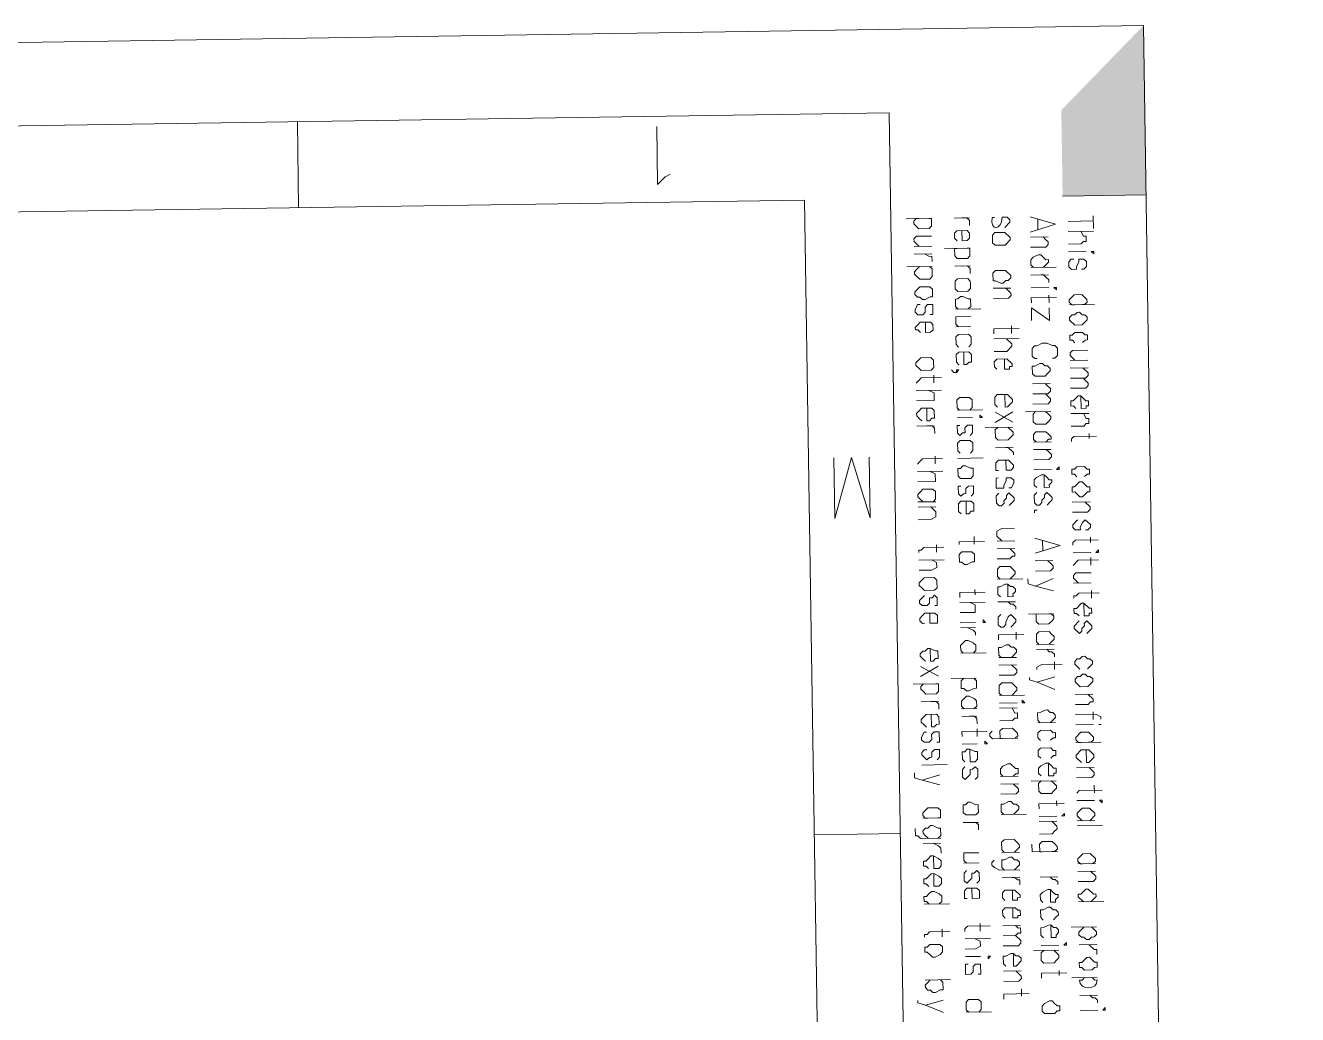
# Model space of a CAD drawing. Header units: millimetres. Extents: x -48 to 5523, y -114 to 5147.
# Drawn here: x -36.5754 to -36.1564, y -111.2351 to -110.9093 of the extents above; entities that cross this region are included whole.
import ezdxf

# ---------------------------------------------------------------- set-up
doc = ezdxf.new("R2010")
doc.units = ezdxf.units.MM
doc.layers.add('PDF_Geometry', color=7, linetype='Continuous')
doc.layers.add('PDF_Solid Fills', color=7, linetype='Continuous')

msp = doc.modelspace()

# ---------------------------------------------------------------- linework, layer by layer
at = {"layer": 'PDF_Geometry', "lineweight": 13}
for points in [[(-47.59841, -114.43133), (-47.64913, -111.08255), (-36.20711, -110.90925), (-36.15639, -114.25803)], [(-47.57134, -114.40342), (-47.62123, -111.10963), (-36.29086, -110.93802), (-36.24097, -114.23181)], [(-47.54344, -114.37466), (-47.59247, -111.13753), (-36.31876, -110.96678), (-36.26973, -114.20391)], [(-36.25106, -110.97909), (-36.25276, -110.97745), (-36.25609, -110.9775), (-36.25691, -110.97835), (-36.25687, -110.98085), (-36.25603, -110.98167), (-36.25269, -110.98162), (-36.25105, -110.97992)], [(-36.22349, -110.98367), (-36.22433, -110.98369), (-36.22348, -110.98451)], [(-36.25088, -110.99159), (-36.25257, -110.98995), (-36.2559, -110.99), (-36.25672, -110.99084), (-36.25668, -110.99334), (-36.25585, -110.99333), (-36.25417, -110.99414), (-36.25334, -110.99413), (-36.25252, -110.99328), (-36.25168, -110.99327), (-36.25086, -110.99242)], [(-36.27663, -110.99698), (-36.27664, -110.99615), (-36.27749, -110.99533), (-36.28082, -110.99538), (-36.28164, -110.99622), (-36.28246, -110.99707), (-36.28245, -110.9979), (-36.2816, -110.99872), (-36.28077, -110.99871), (-36.27993, -110.99953), (-36.27909, -110.99952), (-36.27744, -110.99866), (-36.27661, -110.99865)], [(-36.26417, -110.99429), (-36.26418, -110.99346), (-36.26503, -110.99264), (-36.26836, -110.99269), (-36.26918, -110.99353), (-36.26914, -110.99603), (-36.2683, -110.99685), (-36.26496, -110.9968), (-36.26414, -110.99596)], [(-36.23581, -110.99553), (-36.23665, -110.99554), (-36.2358, -110.99636)], [(-36.22566, -111.00538), (-36.22651, -111.00456), (-36.22734, -111.00457), (-36.22819, -111.00375), (-36.22902, -111.00376), (-36.22984, -111.00461), (-36.23068, -111.00462), (-36.2315, -111.00546), (-36.23148, -111.0063), (-36.22979, -111.00794), (-36.22729, -111.0079), (-36.22565, -111.00621)], [(-36.27628, -111.02031), (-36.27629, -111.01948), (-36.27714, -111.01866), (-36.28047, -111.01871), (-36.28129, -111.01955), (-36.28211, -111.0204), (-36.2821, -111.02123), (-36.28125, -111.02205), (-36.28041, -111.02287), (-36.27707, -111.02282), (-36.27625, -111.02198)], [(-36.23791, -111.02223), (-36.23876, -111.02141), (-36.23959, -111.02142), (-36.24044, -111.0206), (-36.24127, -111.02061), (-36.24292, -111.02147), (-36.24376, -111.02148), (-36.24372, -111.02398), (-36.24287, -111.02481), (-36.23954, -111.02475), (-36.23872, -111.02391), (-36.2379, -111.02306)], [(-36.26101, -111.03758), (-36.261, -111.03841), (-36.26017, -111.0384)], [(-36.26324, -111.05595), (-36.26325, -111.05512), (-36.26408, -111.05513), (-36.26576, -111.05432), (-36.26659, -111.05433), (-36.26741, -111.05518), (-36.26825, -111.05519), (-36.26821, -111.05769), (-36.26736, -111.05851), (-36.26403, -111.05846), (-36.26321, -111.05762)], [(-36.23492, -111.05469), (-36.23574, -111.05553), (-36.23491, -111.05552)], [(-36.22482, -111.0612), (-36.22565, -111.06122), (-36.22734, -111.05957), (-36.22818, -111.05959), (-36.22982, -111.06128), (-36.23065, -111.06129), (-36.23063, -111.06296), (-36.22979, -111.06294), (-36.2281, -111.06459), (-36.22727, -111.06457), (-36.22563, -111.06288), (-36.22479, -111.06287)], [(-36.26281, -111.08428), (-36.26282, -111.08345), (-36.26367, -111.08263), (-36.267, -111.08268), (-36.26782, -111.08352), (-36.26778, -111.08602), (-36.26695, -111.08601), (-36.2661, -111.08683), (-36.26527, -111.08682), (-36.26361, -111.08596), (-36.26278, -111.08595)], [(-36.222, -111.082), (-36.22282, -111.08284), (-36.22199, -111.08283)], [(-36.27518, -111.0928), (-36.27519, -111.09197), (-36.27604, -111.09115), (-36.27937, -111.0912), (-36.28019, -111.09204), (-36.28101, -111.09289), (-36.281, -111.09372), (-36.28015, -111.09454), (-36.27931, -111.09537), (-36.27597, -111.09531), (-36.27515, -111.09447)], [(-36.25999, -111.10507), (-36.25998, -111.10591), (-36.25915, -111.10589)], [(-36.22386, -111.12453), (-36.22471, -111.12371), (-36.22554, -111.12372), (-36.22638, -111.1229), (-36.22722, -111.12291), (-36.22804, -111.12376), (-36.22887, -111.12377), (-36.22969, -111.12462), (-36.22968, -111.12545), (-36.22799, -111.12709), (-36.22549, -111.12705), (-36.22385, -111.12536)], [(-36.24709, -111.13155), (-36.24708, -111.13238), (-36.24624, -111.13237)], [(-36.25939, -111.14507), (-36.25937, -111.1459), (-36.25854, -111.14589)], [(-36.26156, -111.16677), (-36.26157, -111.16594), (-36.2624, -111.16595), (-36.26408, -111.16514), (-36.26492, -111.16516), (-36.26574, -111.166), (-36.26657, -111.16601), (-36.26653, -111.16851), (-36.26569, -111.16933), (-36.26235, -111.16928), (-36.26153, -111.16844)], [(-36.22075, -111.16449), (-36.22159, -111.1645), (-36.22074, -111.16532)], [(-36.23319, -111.16884), (-36.23401, -111.16969), (-36.23318, -111.16967)], [(-36.27336, -111.21279), (-36.27421, -111.21197), (-36.27754, -111.21202), (-36.27836, -111.21286), (-36.27919, -111.21288), (-36.27917, -111.21454), (-36.27834, -111.21453), (-36.27749, -111.21535), (-36.27664, -111.21617), (-36.27581, -111.21616), (-36.27416, -111.2153), (-36.27334, -111.21445)], [(-36.23255, -111.21134), (-36.23337, -111.21218), (-36.23253, -111.21217)], [(-36.25831, -111.21589), (-36.2583, -111.21673), (-36.25748, -111.21588)], [(-36.22245, -111.21785), (-36.22328, -111.21786), (-36.22497, -111.21622), (-36.2258, -111.21624), (-36.22745, -111.21793), (-36.22828, -111.21794), (-36.22825, -111.21961), (-36.22742, -111.21959), (-36.22657, -111.22041), (-36.22407, -111.22038), (-36.22325, -111.21953), (-36.22242, -111.21952)], [(-36.23473, -111.23221), (-36.23556, -111.23222), (-36.23641, -111.2314), (-36.23725, -111.23058), (-36.23809, -111.23059), (-36.23974, -111.23145), (-36.24056, -111.23229), (-36.24054, -111.23396), (-36.23969, -111.23478), (-36.23636, -111.23473), (-36.23554, -111.23388), (-36.2347, -111.23387)], [(-36.21972, -111.23281), (-36.22054, -111.23366), (-36.21971, -111.23364)]]:
    msp.add_lwpolyline(points, close=True, dxfattribs=at)
for points in [[(-36.48541, -110.96931), (-36.48584, -110.94098)], [(-36.36306, -110.95828), (-36.36471, -110.95914), (-36.36718, -110.96168), (-36.36747, -110.94252)], [(-36.20627, -110.96508), (-36.23377, -110.96549)], [(-36.28533, -110.97294), (-36.277, -110.97282), (-36.27783, -110.97283)], [(-36.277, -110.97282), (-36.27696, -110.97532), (-36.27778, -110.97616), (-36.28111, -110.97621), (-36.28196, -110.97539), (-36.2828, -110.97457), (-36.28282, -110.97374), (-36.282, -110.97289), (-36.28116, -110.97288)], [(-36.2695, -110.9727), (-36.2645, -110.97263)], [(-36.267, -110.97266), (-36.26533, -110.97264), (-36.26449, -110.97346), (-36.26446, -110.97513)], [(-36.257, -110.97251), (-36.25617, -110.9725)], [(-36.25278, -110.97578), (-36.25114, -110.97409), (-36.25115, -110.97326), (-36.252, -110.97244), (-36.25367, -110.97246)], [(-36.2445, -110.97232), (-36.23613, -110.9747), (-36.24442, -110.97732)], [(-36.24199, -110.97312), (-36.24194, -110.97645)], [(-36.22364, -110.97367), (-36.23198, -110.9738)], [(-36.22367, -110.97201), (-36.22361, -110.97617)], [(-36.27691, -110.97865), (-36.28191, -110.97872), (-36.28273, -110.97957), (-36.28272, -110.9804), (-36.28187, -110.98122), (-36.28102, -110.98204)], [(-36.26693, -110.97683), (-36.26688, -110.98016), (-36.26522, -110.98014), (-36.2644, -110.97929), (-36.26442, -110.97763), (-36.26527, -110.97681), (-36.2686, -110.97686), (-36.26942, -110.9777), (-36.2694, -110.97937), (-36.26855, -110.98019)], [(-36.23193, -110.97713), (-36.22359, -110.97701)], [(-36.22776, -110.97707), (-36.2269, -110.97872), (-36.22607, -110.97871), (-36.22604, -110.98038), (-36.22688, -110.98039), (-36.2277, -110.98124), (-36.23186, -110.9813)], [(-36.27686, -110.98198), (-36.28269, -110.98207)], [(-36.27268, -110.98275), (-36.26435, -110.98263), (-36.26518, -110.98264)], [(-36.26435, -110.98263), (-36.26431, -110.98513), (-36.26513, -110.98597), (-36.26846, -110.98602), (-36.26931, -110.9852), (-36.26935, -110.9827), (-36.26851, -110.98269)], [(-36.2444, -110.97899), (-36.23857, -110.9789)], [(-36.24023, -110.97893), (-36.23939, -110.97975), (-36.23854, -110.98057), (-36.23853, -110.9814), (-36.23935, -110.98225), (-36.24435, -110.98232)], [(-36.28265, -110.98457), (-36.27682, -110.98448)], [(-36.27932, -110.98452), (-36.27764, -110.98533), (-36.27681, -110.98531), (-36.27678, -110.98698)], [(-36.24008, -110.98893), (-36.23926, -110.98808), (-36.23844, -110.98723), (-36.23845, -110.9864), (-36.23929, -110.98641), (-36.24013, -110.98559), (-36.24098, -110.98477), (-36.24181, -110.98478), (-36.24346, -110.98564), (-36.24429, -110.98649), (-36.24426, -110.98816), (-36.24341, -110.98898)], [(-36.22599, -110.98371), (-36.23182, -110.9838)], [(-36.22757, -110.98957), (-36.22674, -110.98956), (-36.22592, -110.98871), (-36.22594, -110.98704), (-36.22679, -110.98622), (-36.22845, -110.98625), (-36.22844, -110.98708), (-36.22925, -110.98876), (-36.22924, -110.98959), (-36.2309, -110.98962), (-36.23175, -110.9888), (-36.23177, -110.98713), (-36.23095, -110.98629), (-36.23012, -110.98627)], [(-36.27676, -110.98865), (-36.28509, -110.98877)], [(-36.27759, -110.98866), (-36.27674, -110.98948), (-36.27671, -110.99198), (-36.27753, -110.99283), (-36.28086, -110.99288), (-36.28171, -110.99206), (-36.28255, -110.99124), (-36.28256, -110.9904), (-36.28174, -110.98956), (-36.28092, -110.98871)], [(-36.26926, -110.98853), (-36.26426, -110.98846)], [(-36.26676, -110.9885), (-36.26509, -110.98847), (-36.26425, -110.98929), (-36.26422, -110.99096)], [(-36.23592, -110.98886), (-36.24425, -110.98899)], [(-36.24421, -110.99149), (-36.23838, -110.9914)], [(-36.24088, -110.99144), (-36.24004, -110.99143), (-36.2392, -110.99225), (-36.23835, -110.99307), (-36.23834, -110.9939)], [(-36.26488, -111.00264), (-36.26406, -111.00179), (-36.26409, -110.99929), (-36.26493, -110.9993), (-36.26661, -110.99849), (-36.26744, -110.99851), (-36.26826, -110.99935), (-36.26909, -110.99937), (-36.26906, -111.00187), (-36.26821, -111.00269)], [(-36.25665, -110.99584), (-36.25081, -110.99576)], [(-36.25248, -110.99578), (-36.25079, -110.99742), (-36.25077, -110.99826), (-36.2516, -110.9991), (-36.25659, -110.99918)], [(-36.23831, -110.99557), (-36.24415, -110.99565)], [(-36.23576, -110.99886), (-36.2441, -110.99899), (-36.24407, -111.00065)], [(-36.23828, -110.99807), (-36.23824, -111.00057)], [(-36.22739, -111.00123), (-36.22656, -111.00122), (-36.22574, -111.00038), (-36.22575, -110.99954), (-36.22744, -110.9979), (-36.22994, -110.99794), (-36.23158, -110.99963), (-36.23157, -111.00046), (-36.23073, -111.00129), (-36.22989, -111.00127)], [(-36.27735, -111.00449), (-36.27652, -111.00448), (-36.27657, -111.00115), (-36.27823, -111.00117), (-36.27905, -111.00202), (-36.27903, -111.00368), (-36.27985, -111.00453), (-36.28152, -111.00455), (-36.28236, -111.00373), (-36.28237, -111.0029), (-36.28157, -111.00122), (-36.28073, -111.00121)], [(-36.26071, -111.00257), (-36.26904, -111.0027)], [(-36.23821, -111.00223), (-36.23815, -111.0064), (-36.24405, -111.00232), (-36.24398, -111.00649)], [(-36.22323, -111.00117), (-36.23156, -111.0013)], [(-36.27898, -111.00702), (-36.27893, -111.01035), (-36.27726, -111.01032), (-36.27644, -111.00948), (-36.27647, -111.00781), (-36.27731, -111.00699), (-36.28065, -111.00704), (-36.28147, -111.00789), (-36.28229, -111.00873), (-36.28227, -111.00957), (-36.28144, -111.00955), (-36.28059, -111.01037)], [(-36.26401, -111.00512), (-36.269, -111.0052), (-36.26897, -111.0077), (-36.26812, -111.00852)], [(-36.26396, -111.00846), (-36.26895, -111.00853)], [(-36.26469, -111.01513), (-36.26387, -111.01429), (-36.2639, -111.01179), (-36.26475, -111.01097), (-36.26808, -111.01102), (-36.2689, -111.01186), (-36.26887, -111.01436), (-36.26802, -111.01518)], [(-36.24811, -111.00905), (-36.25644, -111.00918), (-36.25642, -111.01084)], [(-36.25062, -111.00825), (-36.25059, -111.01075)], [(-36.2272, -111.01373), (-36.22638, -111.01289), (-36.22555, -111.01287), (-36.22558, -111.01121), (-36.22641, -111.01122), (-36.22725, -111.0104), (-36.22975, -111.01044), (-36.23058, -111.01128), (-36.23141, -111.0113), (-36.23138, -111.01296), (-36.23055, -111.01295), (-36.2297, -111.01377)], [(-36.25639, -111.01251), (-36.24806, -111.01238)], [(-36.25223, -111.01245), (-36.25053, -111.01409), (-36.25052, -111.01492), (-36.25216, -111.01661), (-36.25633, -111.01667)], [(-36.23713, -111.01888), (-36.23629, -111.01887), (-36.23547, -111.01803), (-36.23551, -111.01553), (-36.23636, -111.01471), (-36.23719, -111.01472), (-36.23887, -111.01391), (-36.24054, -111.01394), (-36.24219, -111.01479), (-36.24302, -111.01481), (-36.24384, -111.01565), (-36.24381, -111.01815), (-36.24296, -111.01897), (-36.24213, -111.01896)], [(-36.2255, -111.01621), (-36.2305, -111.01628), (-36.23132, -111.01713), (-36.23131, -111.01796), (-36.22962, -111.0196)], [(-36.26633, -111.01683), (-36.26627, -111.02099), (-36.26543, -111.02098), (-36.26461, -111.02013), (-36.26378, -111.02012), (-36.26382, -111.01762), (-36.26466, -111.0168), (-36.268, -111.01685), (-36.26882, -111.0177), (-36.26878, -111.0202), (-36.26793, -111.02102)], [(-36.25296, -111.01912), (-36.25291, -111.02246), (-36.25124, -111.02243), (-36.25125, -111.0216), (-36.25042, -111.02159), (-36.25043, -111.02075), (-36.25213, -111.01911), (-36.25546, -111.01916), (-36.25628, -111.02001), (-36.25625, -111.02167), (-36.25541, -111.02249)], [(-36.22545, -111.01954), (-36.23128, -111.01963)], [(-36.27621, -111.02448), (-36.27618, -111.02698)], [(-36.26873, -111.02353), (-36.26874, -111.0227), (-36.26791, -111.02268), (-36.26873, -111.02353), (-36.26956, -111.02354), (-36.27041, -111.02272)], [(-36.23124, -111.02213), (-36.22541, -111.02204)], [(-36.22708, -111.02207), (-36.22539, -111.02371), (-36.22537, -111.02454), (-36.22619, -111.02539), (-36.23119, -111.02546)], [(-36.2737, -111.02527), (-36.28037, -111.02537), (-36.28119, -111.02622), (-36.28201, -111.02706)], [(-36.24367, -111.02732), (-36.23783, -111.02723)], [(-36.2395, -111.02725), (-36.23865, -111.02807), (-36.23781, -111.0289), (-36.2378, -111.02973), (-36.23862, -111.03057), (-36.24362, -111.03065)], [(-36.22703, -111.0254), (-36.22534, -111.02704), (-36.22532, -111.02787), (-36.22614, -111.02872), (-36.23114, -111.02879)], [(-36.28197, -111.02956), (-36.27364, -111.02944)], [(-36.2778, -111.0295), (-36.27613, -111.03031), (-36.27609, -111.03281), (-36.28192, -111.0329)], [(-36.26437, -111.03597), (-36.26355, -111.03512), (-36.26359, -111.03262), (-36.26443, -111.0318), (-36.26777, -111.03185), (-36.26859, -111.0327), (-36.26855, -111.0352), (-36.2677, -111.03602)], [(-36.25278, -111.03079), (-36.25272, -111.03496), (-36.25189, -111.03494), (-36.25024, -111.03325), (-36.25026, -111.03242), (-36.25195, -111.03078), (-36.25528, -111.03083), (-36.2561, -111.03167), (-36.25606, -111.03417), (-36.25522, -111.03499)], [(-36.23945, -111.03059), (-36.2386, -111.03141), (-36.23776, -111.03223), (-36.23775, -111.03306), (-36.23857, -111.03391), (-36.24357, -111.03398)], [(-36.22777, -111.03124), (-36.22771, -111.03541), (-36.22604, -111.03538), (-36.22606, -111.03455), (-36.22522, -111.03454), (-36.22525, -111.03287), (-36.22608, -111.03289), (-36.22777, -111.03124), (-36.22861, -111.03126), (-36.23025, -111.03295), (-36.23108, -111.03296), (-36.23105, -111.03463), (-36.23022, -111.03461), (-36.22938, -111.03544)], [(-36.27855, -111.03535), (-36.27849, -111.03951), (-36.27765, -111.0395), (-36.27683, -111.03865), (-36.276, -111.03864), (-36.27604, -111.03614), (-36.27688, -111.03532), (-36.28022, -111.03537), (-36.28104, -111.03622), (-36.28186, -111.03706), (-36.28184, -111.0379), (-36.281, -111.03872), (-36.28015, -111.03954)], [(-36.26021, -111.0359), (-36.26854, -111.03603)], [(-36.25603, -111.03667), (-36.25014, -111.03992)], [(-36.25598, -111.04001), (-36.25019, -111.03658)], [(-36.2377, -111.03639), (-36.24603, -111.03652)], [(-36.23936, -111.03642), (-36.23852, -111.03724), (-36.23767, -111.03806), (-36.23766, -111.03889), (-36.23848, -111.03974), (-36.2393, -111.04059), (-36.24263, -111.04064), (-36.24348, -111.03982), (-36.24352, -111.03732), (-36.24269, -111.03647)], [(-36.23102, -111.03713), (-36.22518, -111.03704)], [(-36.22685, -111.03706), (-36.22599, -111.03872), (-36.22516, -111.03871), (-36.22513, -111.04037), (-36.22597, -111.04038), (-36.22679, -111.04123), (-36.23095, -111.04129)], [(-36.28179, -111.04123), (-36.27596, -111.04114)], [(-36.27846, -111.04118), (-36.27679, -111.04115), (-36.27595, -111.04197), (-36.27592, -111.04364)], [(-36.2635, -111.03845), (-36.2685, -111.03853)], [(-36.26425, -111.0443), (-36.26342, -111.04345), (-36.26346, -111.04095), (-36.26513, -111.04098), (-36.26595, -111.04182), (-36.26592, -111.04349), (-36.26676, -111.0435), (-36.26758, -111.04435), (-36.26842, -111.04353), (-36.26846, -111.04103), (-36.26763, -111.04102)], [(-36.25012, -111.04158), (-36.25928, -111.04172)], [(-36.25178, -111.04161), (-36.25009, -111.04325), (-36.25008, -111.04408), (-36.25172, -111.04577), (-36.25505, -111.04583), (-36.2559, -111.045), (-36.25594, -111.04251), (-36.25512, -111.04166)], [(-36.23921, -111.04642), (-36.23839, -111.04557), (-36.23756, -111.04556), (-36.23757, -111.04473), (-36.23842, -111.04391), (-36.23926, -111.04309), (-36.24259, -111.04314), (-36.24341, -111.04398), (-36.24339, -111.04565), (-36.24254, -111.04647)], [(-36.22257, -111.0445), (-36.23007, -111.04461), (-36.23089, -111.04546), (-36.23088, -111.04629)], [(-36.22508, -111.0437), (-36.22506, -111.04537)], [(-36.26416, -111.05013), (-36.26334, -111.04928), (-36.26337, -111.04678), (-36.26422, -111.04596), (-36.26755, -111.04601), (-36.26837, -111.04686), (-36.26834, -111.04936), (-36.26749, -111.05018)], [(-36.25585, -111.04834), (-36.25002, -111.04825)], [(-36.25252, -111.04829), (-36.25168, -111.04827), (-36.24999, -111.04992), (-36.24998, -111.05075)], [(-36.23754, -111.04639), (-36.24338, -111.04648)], [(-36.24334, -111.04898), (-36.23751, -111.04889)], [(-36.23917, -111.04892), (-36.23833, -111.04974), (-36.23748, -111.05056), (-36.23747, -111.05139), (-36.23829, -111.05224), (-36.24329, -111.05231)], [(-36.29747, -111.05147), (-36.29717, -111.07147), (-36.30331, -111.05156), (-36.30884, -111.07164), (-36.30914, -111.05165)], [(-36.2733, -111.05194), (-36.27996, -111.05204), (-36.28078, -111.05288), (-36.2816, -111.05373)], [(-36.27581, -111.05114), (-36.27577, -111.05364)], [(-36.2683, -111.05186), (-36.25997, -111.05173)], [(-36.25245, -111.05245), (-36.2524, -111.05579), (-36.25074, -111.05576), (-36.24992, -111.05492), (-36.24993, -111.05408), (-36.25162, -111.05244), (-36.25495, -111.05249), (-36.25577, -111.05334), (-36.25574, -111.05584), (-36.2549, -111.05582)], [(-36.28157, -111.05623), (-36.27323, -111.0561)], [(-36.2774, -111.05616), (-36.27572, -111.05697), (-36.27568, -111.05947), (-36.28152, -111.05956)], [(-36.25148, -111.06161), (-36.25065, -111.06159), (-36.24984, -111.05991), (-36.24985, -111.05908), (-36.2507, -111.05826), (-36.25237, -111.05829), (-36.25235, -111.05912), (-36.25316, -111.0608), (-36.25315, -111.06163), (-36.25565, -111.06167), (-36.2557, -111.05834), (-36.25487, -111.05832)], [(-36.23741, -111.05556), (-36.24324, -111.05565)], [(-36.23988, -111.05726), (-36.23982, -111.06143), (-36.23815, -111.0614), (-36.23816, -111.06057), (-36.23734, -111.05973), (-36.23735, -111.05889), (-36.23819, -111.0589), (-36.23903, -111.05808), (-36.23988, -111.05726), (-36.24071, -111.05728), (-36.24237, -111.05813), (-36.24319, -111.05898), (-36.24316, -111.06065), (-36.24232, -111.06147)], [(-36.22654, -111.05789), (-36.22571, -111.05705), (-36.22488, -111.05704), (-36.22491, -111.05537), (-36.22574, -111.05538), (-36.22659, -111.05456), (-36.22909, -111.0546), (-36.22991, -111.05545), (-36.23074, -111.05546), (-36.23071, -111.05712), (-36.22988, -111.05711), (-36.22904, -111.05793)], [(-36.27642, -111.06615), (-36.2756, -111.06531), (-36.27563, -111.06281), (-36.27648, -111.06199), (-36.27981, -111.06204), (-36.28063, -111.06288), (-36.28145, -111.06373), (-36.28144, -111.06456), (-36.28059, -111.06538), (-36.27975, -111.0662)], [(-36.26394, -111.0643), (-36.26312, -111.06345), (-36.26316, -111.06095), (-36.26483, -111.06098), (-36.26565, -111.06182), (-36.26562, -111.06349), (-36.26646, -111.0635), (-36.26728, -111.06435), (-36.26812, -111.06353), (-36.26816, -111.06103), (-36.26733, -111.06101)], [(-36.27558, -111.06614), (-36.28142, -111.06623)], [(-36.26558, -111.06599), (-36.26552, -111.07015), (-36.26469, -111.07014), (-36.26387, -111.06929), (-36.26303, -111.06928), (-36.26307, -111.06678), (-36.26392, -111.06596), (-36.26725, -111.06601), (-36.26807, -111.06686), (-36.26803, -111.06936), (-36.26719, -111.07018)], [(-36.25139, -111.06744), (-36.24975, -111.06575), (-36.24977, -111.06491), (-36.25146, -111.06327), (-36.25228, -111.06412), (-36.25226, -111.06495), (-36.25309, -111.0658), (-36.25307, -111.06663), (-36.25389, -111.06748), (-36.25473, -111.06749), (-36.25557, -111.06667), (-36.25561, -111.06417), (-36.25479, -111.06332)], [(-36.2389, -111.06725), (-36.23807, -111.0664), (-36.23725, -111.06556), (-36.23727, -111.06472), (-36.23811, -111.0639), (-36.23896, -111.06308), (-36.23978, -111.06393), (-36.23977, -111.06476), (-36.24059, -111.06561), (-36.24057, -111.06644), (-36.24139, -111.06729), (-36.24223, -111.0673), (-36.24307, -111.06648), (-36.24311, -111.06398), (-36.24229, -111.06313)], [(-36.23058, -111.06629), (-36.22474, -111.0662)], [(-36.22641, -111.06623), (-36.22472, -111.06787), (-36.2247, -111.0687), (-36.22553, -111.06955), (-36.23052, -111.06962)], [(-36.28139, -111.06789), (-36.27556, -111.06781)], [(-36.27722, -111.06783), (-36.27553, -111.06947), (-36.27551, -111.07114), (-36.27716, -111.072), (-36.28133, -111.07206)], [(-36.2422, -111.06897), (-36.24304, -111.06898), (-36.24302, -111.06981)], [(-36.24961, -111.07491), (-36.25378, -111.07498), (-36.25543, -111.07583), (-36.25541, -111.0775), (-36.25372, -111.07914)], [(-36.22627, -111.07539), (-36.22544, -111.07538), (-36.22462, -111.07453), (-36.22463, -111.0737), (-36.22632, -111.07206), (-36.22714, -111.07291), (-36.22795, -111.07458), (-36.22794, -111.07542), (-36.2296, -111.07544), (-36.23045, -111.07462), (-36.23046, -111.07379), (-36.22882, -111.0721)], [(-36.25955, -111.07923), (-36.26788, -111.07936), (-36.26787, -111.08019)], [(-36.26291, -111.07761), (-36.26287, -111.08011)], [(-36.24955, -111.07908), (-36.25538, -111.07917)], [(-36.2429, -111.07814), (-36.23453, -111.08052), (-36.24282, -111.08314)], [(-36.24038, -111.07894), (-36.24033, -111.08227)], [(-36.22205, -111.07866), (-36.22955, -111.07878), (-36.23037, -111.07962), (-36.23036, -111.08046)], [(-36.22457, -111.07787), (-36.22454, -111.07953)], [(-36.27286, -111.0811), (-36.27952, -111.0812), (-36.28034, -111.08205), (-36.28118, -111.08206), (-36.28116, -111.08289)], [(-36.27537, -111.0803), (-36.27533, -111.0828)], [(-36.25535, -111.08167), (-36.24951, -111.08158)], [(-36.25118, -111.0816), (-36.24949, -111.08325), (-36.24947, -111.08408), (-36.25031, -111.08409), (-36.25113, -111.08494), (-36.25529, -111.085)], [(-36.22449, -111.08287), (-36.23032, -111.08296)], [(-36.28113, -111.08539), (-36.27279, -111.08527)], [(-36.27696, -111.08533), (-36.27528, -111.08614), (-36.27525, -111.0878), (-36.27691, -111.08866), (-36.28107, -111.08872)], [(-36.25103, -111.0916), (-36.24939, -111.08991), (-36.2494, -111.08908), (-36.25109, -111.08744), (-36.25442, -111.08749), (-36.25524, -111.08833), (-36.25521, -111.09083), (-36.25436, -111.09165)], [(-36.24278, -111.08564), (-36.23695, -111.08556)], [(-36.23862, -111.08558), (-36.23777, -111.0864), (-36.23693, -111.08722), (-36.23691, -111.08806), (-36.23773, -111.0889), (-36.24273, -111.08898)], [(-36.22195, -111.08533), (-36.22862, -111.08543), (-36.23026, -111.08712)], [(-36.22447, -111.08453), (-36.22443, -111.08703)], [(-36.24686, -111.09154), (-36.25519, -111.09167)], [(-36.24266, -111.09398), (-36.24517, -111.09318), (-36.2452, -111.09151)], [(-36.23686, -111.09139), (-36.24266, -111.09398), (-36.2368, -111.09555)], [(-36.22439, -111.08953), (-36.22939, -111.08961), (-36.23021, -111.09045), (-36.2302, -111.09129), (-36.22851, -111.09293)], [(-36.2593, -111.0959), (-36.26763, -111.09602), (-36.2676, -111.09769)], [(-36.26264, -111.09511), (-36.26262, -111.09678)], [(-36.25184, -111.09328), (-36.25177, -111.09745), (-36.25011, -111.09742), (-36.25012, -111.09659), (-36.2493, -111.09574), (-36.24931, -111.09491), (-36.25016, -111.09409), (-36.25099, -111.0941), (-36.25184, -111.09328), (-36.25267, -111.09329), (-36.25432, -111.09415), (-36.25516, -111.09417), (-36.25512, -111.09667), (-36.25427, -111.09749)], [(-36.22434, -111.09287), (-36.23017, -111.09295)], [(-36.2243, -111.09537), (-36.22426, -111.09787)], [(-36.2759, -111.10031), (-36.27507, -111.1003), (-36.2751, -111.0978), (-36.27595, -111.09698), (-36.27677, -111.09783), (-36.2776, -111.09784), (-36.27758, -111.09951), (-36.2784, -111.10035), (-36.28006, -111.10038), (-36.28091, -111.09956), (-36.28092, -111.09872), (-36.2801, -111.09788), (-36.27928, -111.09703)], [(-36.26758, -111.09935), (-36.25925, -111.09923)], [(-36.26425, -111.0993), (-36.26257, -111.10011), (-36.26253, -111.10261), (-36.26753, -111.10269)], [(-36.25508, -111.09917), (-36.24925, -111.09908)], [(-36.25175, -111.09911), (-36.2509, -111.09994), (-36.25007, -111.09992), (-36.24922, -111.10074), (-36.24921, -111.10158)], [(-36.22179, -111.09616), (-36.22845, -111.09626), (-36.22928, -111.09711), (-36.23011, -111.09712), (-36.2301, -111.09795)], [(-36.22674, -111.09957), (-36.22667, -111.10374), (-36.22501, -111.10371), (-36.22502, -111.10288), (-36.22419, -111.10286), (-36.22421, -111.1012), (-36.22505, -111.10121), (-36.22674, -111.09957), (-36.22757, -111.09958), (-36.22921, -111.10127), (-36.23005, -111.10129), (-36.23002, -111.10295), (-36.22919, -111.10294), (-36.22834, -111.10376)], [(-36.27753, -111.10284), (-36.27748, -111.10617), (-36.27498, -111.10613), (-36.27501, -111.10363), (-36.27586, -111.10281), (-36.27919, -111.10286), (-36.28001, -111.10371), (-36.28083, -111.10456), (-36.28082, -111.10539), (-36.27998, -111.10621), (-36.27914, -111.1062)], [(-36.25079, -111.10743), (-36.24915, -111.10574), (-36.24916, -111.10491), (-36.25085, -111.10327), (-36.25167, -111.10411), (-36.25248, -111.10579), (-36.25247, -111.10663), (-36.25329, -111.10747), (-36.25412, -111.10748), (-36.25497, -111.10666), (-36.255, -111.10416), (-36.25418, -111.10332)], [(-36.23669, -111.10305), (-36.24502, -111.10318)], [(-36.23835, -111.10308), (-36.23752, -111.10307), (-36.23667, -111.10389), (-36.23666, -111.10472), (-36.23748, -111.10557), (-36.2383, -111.10641), (-36.24163, -111.10646), (-36.24248, -111.10564), (-36.24252, -111.10314), (-36.24169, -111.10313)], [(-36.26248, -111.10594), (-36.26748, -111.10602)], [(-36.26745, -111.10769), (-36.26245, -111.10761)], [(-36.26495, -111.10765), (-36.26327, -111.10846), (-36.26243, -111.10928), (-36.26242, -111.11011)], [(-36.22575, -111.10956), (-36.22411, -111.10786), (-36.22412, -111.10703), (-36.22582, -111.10539), (-36.22664, -111.10624), (-36.22662, -111.10707), (-36.22744, -111.10791), (-36.22743, -111.10875), (-36.22825, -111.10959), (-36.22994, -111.10795), (-36.22996, -111.10712), (-36.22832, -111.10543)], [(-36.26316, -111.11596), (-36.26234, -111.11511), (-36.26236, -111.11344), (-36.26321, -111.11262), (-36.26489, -111.11182), (-36.26572, -111.11183), (-36.26736, -111.11352), (-36.26734, -111.11519), (-36.26649, -111.11601)], [(-36.24658, -111.10987), (-36.25492, -111.11), (-36.25489, -111.11166)], [(-36.2491, -111.10908), (-36.24906, -111.11158)], [(-36.2382, -111.11308), (-36.23738, -111.11223), (-36.23656, -111.11139), (-36.23657, -111.11055), (-36.23742, -111.10973), (-36.23826, -111.10891), (-36.2416, -111.10896), (-36.24242, -111.10981), (-36.24238, -111.11231), (-36.24153, -111.11313)], [(-36.27735, -111.1145), (-36.27729, -111.11867), (-36.27645, -111.11866), (-36.27563, -111.11781), (-36.2748, -111.1178), (-36.27484, -111.1153), (-36.27567, -111.11531), (-36.27735, -111.1145), (-36.27818, -111.11452), (-36.279, -111.11536), (-36.27984, -111.11538), (-36.28066, -111.11622), (-36.28065, -111.11705), (-36.2798, -111.11788), (-36.27895, -111.1187)], [(-36.25899, -111.11589), (-36.26733, -111.11602)], [(-36.25064, -111.11743), (-36.249, -111.11574), (-36.24901, -111.11491), (-36.24985, -111.11409), (-36.25069, -111.1141), (-36.25153, -111.11328), (-36.25237, -111.11329), (-36.25402, -111.11415), (-36.25485, -111.11416), (-36.25482, -111.11666), (-36.25397, -111.11748)], [(-36.23653, -111.11305), (-36.24237, -111.11314)], [(-36.24234, -111.11481), (-36.23651, -111.11472)], [(-36.23901, -111.11476), (-36.23816, -111.11558), (-36.23733, -111.11556), (-36.23648, -111.11639), (-36.23647, -111.11722)], [(-36.2806, -111.12039), (-36.27471, -111.12363)], [(-36.28054, -111.12372), (-36.27476, -111.1203)], [(-36.24897, -111.11741), (-36.2548, -111.1175)], [(-36.25476, -111.12), (-36.24893, -111.11991)], [(-36.2506, -111.11993), (-36.24891, -111.12157), (-36.24889, -111.12241), (-36.24971, -111.12325), (-36.25471, -111.12333)], [(-36.23393, -111.11968), (-36.2406, -111.11978), (-36.24225, -111.12064), (-36.24224, -111.12147)], [(-36.23645, -111.11889), (-36.23641, -111.12138)], [(-36.22558, -111.12122), (-36.22393, -111.11953), (-36.22395, -111.1187), (-36.22479, -111.11788), (-36.22563, -111.11789), (-36.22647, -111.11707), (-36.22731, -111.11708), (-36.22813, -111.11793), (-36.22896, -111.11794), (-36.22978, -111.11878), (-36.22977, -111.11962), (-36.22808, -111.12126)], [(-36.2622, -111.12428), (-36.27053, -111.1244)], [(-36.26303, -111.12429), (-36.26219, -111.12511), (-36.26215, -111.12761), (-36.26298, -111.12762), (-36.26464, -111.12848), (-36.26547, -111.12849), (-36.26632, -111.12767), (-36.26715, -111.12768), (-36.26719, -111.12518), (-36.26637, -111.12434)], [(-36.24218, -111.12564), (-36.24469, -111.12484), (-36.2447, -111.12401)], [(-36.23637, -111.12388), (-36.24218, -111.12564), (-36.23631, -111.12805)], [(-36.28301, -111.12626), (-36.27467, -111.12613), (-36.27551, -111.12614)], [(-36.27467, -111.12613), (-36.27464, -111.12863), (-36.27546, -111.12948), (-36.27879, -111.12953), (-36.27964, -111.12871), (-36.28048, -111.12789), (-36.28049, -111.12705), (-36.27967, -111.12621), (-36.27884, -111.12619)], [(-36.25045, -111.12993), (-36.24881, -111.12824), (-36.24882, -111.12741), (-36.25051, -111.12577), (-36.25384, -111.12582), (-36.25466, -111.12666), (-36.25463, -111.12916), (-36.25378, -111.12998)], [(-36.22962, -111.12962), (-36.22378, -111.12953)], [(-36.22545, -111.12955), (-36.22376, -111.13119), (-36.22375, -111.13203), (-36.22458, -111.13204), (-36.2254, -111.13289), (-36.22957, -111.13295)], [(-36.28042, -111.13205), (-36.27459, -111.13196)], [(-36.27709, -111.132), (-36.27542, -111.13198), (-36.27457, -111.1328), (-36.27455, -111.13446)], [(-36.26288, -111.13429), (-36.26206, -111.13344), (-36.26209, -111.13178), (-36.26293, -111.13095), (-36.26461, -111.13015), (-36.26545, -111.13016), (-36.26709, -111.13185), (-36.26706, -111.13352), (-36.26622, -111.13434)], [(-36.24628, -111.12987), (-36.25461, -111.13)], [(-36.24874, -111.13241), (-36.25458, -111.13249)], [(-36.27702, -111.13617), (-36.27696, -111.14033), (-36.27613, -111.14032), (-36.27531, -111.13948), (-36.27447, -111.13946), (-36.27451, -111.13696), (-36.27536, -111.13614), (-36.27869, -111.13619), (-36.27951, -111.13704), (-36.28033, -111.13789), (-36.28032, -111.13872), (-36.27947, -111.13954), (-36.27863, -111.14036)], [(-36.26205, -111.13427), (-36.26705, -111.13435)], [(-36.26701, -111.13685), (-36.26201, -111.13677)], [(-36.26451, -111.13681), (-36.26284, -111.13679), (-36.262, -111.13761), (-36.26197, -111.13927)], [(-36.25455, -111.13416), (-36.24872, -111.13407)], [(-36.25038, -111.1341), (-36.24953, -111.13575), (-36.24869, -111.13574), (-36.24867, -111.13741), (-36.2495, -111.13742), (-36.25032, -111.13826), (-36.25449, -111.13833)], [(-36.23781, -111.13891), (-36.23699, -111.13806), (-36.23617, -111.13722), (-36.23618, -111.13638), (-36.23703, -111.13556), (-36.23786, -111.13558), (-36.23871, -111.13475), (-36.23954, -111.13477), (-36.24119, -111.13563), (-36.24203, -111.13564), (-36.24199, -111.13814), (-36.24114, -111.13896)], [(-36.22116, -111.13782), (-36.22117, -111.13699), (-36.22285, -111.13618), (-36.22952, -111.13628)], [(-36.2237, -111.13536), (-36.22366, -111.13786)], [(-36.27522, -111.14531), (-36.27438, -111.1453), (-36.27443, -111.14196), (-36.2761, -111.14199), (-36.27692, -111.14283), (-36.2769, -111.1445), (-36.27772, -111.14535), (-36.27938, -111.14537), (-36.28023, -111.14455), (-36.28024, -111.14372), (-36.27943, -111.14204), (-36.2786, -111.14203)], [(-36.2586, -111.14172), (-36.26694, -111.14185), (-36.26691, -111.14352)], [(-36.26195, -111.14094), (-36.26191, -111.14344)], [(-36.24857, -111.14407), (-36.2569, -111.1442), (-36.25774, -111.14338), (-36.25776, -111.14254), (-36.25694, -111.1417)], [(-36.25023, -111.1441), (-36.2494, -111.14408), (-36.24858, -111.14324), (-36.24859, -111.14241), (-36.25028, -111.14076), (-36.25362, -111.14081), (-36.25444, -111.14166), (-36.2544, -111.14416), (-36.25357, -111.14415)], [(-36.23614, -111.13888), (-36.24198, -111.13897)], [(-36.23772, -111.14474), (-36.2369, -111.1439), (-36.23607, -111.14388), (-36.23609, -111.14222), (-36.23693, -111.14223), (-36.23777, -111.14141), (-36.2411, -111.14146), (-36.24193, -111.1423), (-36.2419, -111.14397), (-36.24105, -111.14479)], [(-36.22363, -111.13953), (-36.22946, -111.13962)], [(-36.22521, -111.14538), (-36.22438, -111.14537), (-36.22356, -111.14453), (-36.22357, -111.14369), (-36.22526, -111.14205), (-36.22776, -111.14209), (-36.2294, -111.14378), (-36.22939, -111.14461), (-36.22854, -111.14544), (-36.22771, -111.14542)], [(-36.22113, -111.13949), (-36.22197, -111.1395), (-36.22113, -111.13949)], [(-36.26187, -111.14594), (-36.26687, -111.14602)], [(-36.22104, -111.14532), (-36.22938, -111.14545)], [(-36.27513, -111.15114), (-36.27431, -111.1503), (-36.27435, -111.1478), (-36.27601, -111.14782), (-36.27683, -111.14867), (-36.27681, -111.15033), (-36.27764, -111.15035), (-36.27846, -111.15119), (-36.27931, -111.15037), (-36.28015, -111.14955), (-36.28017, -111.14872), (-36.27935, -111.14787), (-36.27851, -111.14786)], [(-36.26435, -111.14764), (-36.26428, -111.15181), (-36.26262, -111.15179), (-36.2618, -111.15094), (-36.26183, -111.14844), (-36.26267, -111.14845), (-36.26435, -111.14764), (-36.26518, -111.14766), (-36.266, -111.1485), (-36.26683, -111.14852), (-36.2668, -111.15102), (-36.26595, -111.15184)], [(-36.23763, -111.15057), (-36.23681, -111.14973), (-36.23598, -111.14972), (-36.236, -111.14805), (-36.23684, -111.14806), (-36.23768, -111.14724), (-36.24102, -111.14729), (-36.24184, -111.14814), (-36.24181, -111.1498), (-36.24097, -111.15062)], [(-36.22601, -111.1479), (-36.22594, -111.15206), (-36.22511, -111.15205), (-36.22347, -111.15036), (-36.22348, -111.14953), (-36.22517, -111.14788), (-36.22767, -111.14792), (-36.22931, -111.14961), (-36.2293, -111.15045), (-36.22761, -111.15209)], [(-36.2801, -111.15288), (-36.27177, -111.15276)], [(-36.26253, -111.15762), (-36.26171, -111.15677), (-36.26175, -111.15427), (-36.26259, -111.15345), (-36.26341, -111.1543), (-36.26425, -111.15431), (-36.26422, -111.15598), (-36.26586, -111.15767), (-36.26671, -111.15685), (-36.26675, -111.15435), (-36.26593, -111.1535)], [(-36.25004, -111.1566), (-36.24922, -111.15575), (-36.24839, -111.15574), (-36.24841, -111.15407), (-36.24925, -111.15408), (-36.25094, -111.15244), (-36.25177, -111.15245), (-36.25343, -111.15331), (-36.25425, -111.15416), (-36.25422, -111.15583), (-36.25338, -111.15665)], [(-36.23844, -111.15225), (-36.23838, -111.15642), (-36.23671, -111.15639), (-36.23672, -111.15556), (-36.23589, -111.15555), (-36.23592, -111.15388), (-36.23675, -111.15389), (-36.2376, -111.15307), (-36.23844, -111.15225), (-36.23927, -111.15227), (-36.24093, -111.15312), (-36.24175, -111.15397), (-36.24172, -111.15564), (-36.24088, -111.15646)], [(-36.22925, -111.15378), (-36.22342, -111.15369)], [(-36.22508, -111.15372), (-36.22339, -111.15536), (-36.22338, -111.15619), (-36.2242, -111.15704), (-36.2292, -111.15711)], [(-36.28003, -111.15788), (-36.28254, -111.15709), (-36.28256, -111.15542)], [(-36.27422, -111.15613), (-36.28003, -111.15788), (-36.27417, -111.15946)], [(-36.24838, -111.15657), (-36.25421, -111.15666)], [(-36.23585, -111.15805), (-36.24419, -111.15817)], [(-36.23752, -111.15807), (-36.23667, -111.15889), (-36.23583, -111.15971), (-36.23582, -111.16055), (-36.23664, -111.16139), (-36.23746, -111.16224), (-36.24079, -111.16229), (-36.24164, -111.16147), (-36.24167, -111.15897), (-36.24085, -111.15812)], [(-36.25417, -111.15916), (-36.24834, -111.15907)], [(-36.25001, -111.1591), (-36.24831, -111.16074), (-36.2483, -111.16157), (-36.24912, -111.16242), (-36.25412, -111.16249)], [(-36.2208, -111.16115), (-36.2283, -111.16127), (-36.22912, -111.16211)], [(-36.22333, -111.15952), (-36.22329, -111.16202)], [(-36.27401, -111.17029), (-36.27404, -111.16779), (-36.27489, -111.16697), (-36.27822, -111.16702), (-36.27904, -111.16787), (-36.27986, -111.16872), (-36.27985, -111.16955), (-36.279, -111.17037), (-36.27817, -111.17036)], [(-36.24985, -111.16909), (-36.24821, -111.1674), (-36.24823, -111.16657), (-36.24907, -111.16575), (-36.2499, -111.16576), (-36.25075, -111.16494), (-36.25158, -111.16495), (-36.25324, -111.16581), (-36.25407, -111.16582), (-36.25403, -111.16832), (-36.25319, -111.16914)], [(-36.23324, -111.16551), (-36.24157, -111.16563), (-36.24155, -111.1673)], [(-36.23575, -111.16471), (-36.23573, -111.16638)], [(-36.22325, -111.16452), (-36.22909, -111.16461)], [(-36.22482, -111.17122), (-36.22318, -111.16952), (-36.22319, -111.16869), (-36.22488, -111.16705), (-36.22738, -111.16709), (-36.22902, -111.16878), (-36.22901, -111.16961), (-36.22732, -111.17125)], [(-36.27984, -111.17038), (-36.27401, -111.17029), (-36.27484, -111.17031)], [(-36.24569, -111.16903), (-36.25402, -111.16916)], [(-36.23568, -111.16971), (-36.24151, -111.1698)], [(-36.24148, -111.17147), (-36.23565, -111.17138)], [(-36.23732, -111.1714), (-36.23647, -111.17223), (-36.23563, -111.17305), (-36.23561, -111.17388), (-36.23643, -111.17472), (-36.23725, -111.17557), (-36.24142, -111.17563)], [(-36.22315, -111.17119), (-36.22899, -111.17128)], [(-36.31559, -111.17592), (-36.28726, -111.17549)], [(-36.2739, -111.17696), (-36.28057, -111.17706), (-36.28142, -111.17624), (-36.28225, -111.17625), (-36.28229, -111.17375)], [(-36.27474, -111.17697), (-36.27392, -111.17613), (-36.27395, -111.17363), (-36.27479, -111.17364), (-36.27647, -111.17283), (-36.2773, -111.17284), (-36.27812, -111.17369), (-36.27895, -111.1737), (-36.27977, -111.17455), (-36.27976, -111.17538), (-36.27892, -111.1762), (-36.27807, -111.17702)], [(-36.26648, -111.17185), (-36.26148, -111.17177)], [(-36.26398, -111.17181), (-36.26231, -111.17178), (-36.26147, -111.1726), (-36.26144, -111.17427)], [(-36.22896, -111.17294), (-36.22063, -111.17282)], [(-36.27971, -111.17871), (-36.27388, -111.17863)], [(-36.27638, -111.17866), (-36.2747, -111.17947), (-36.27385, -111.18029), (-36.27383, -111.18196)], [(-36.24966, -111.18159), (-36.24802, -111.1799), (-36.24804, -111.17907), (-36.24973, -111.17743), (-36.25306, -111.17748), (-36.25388, -111.17832), (-36.25384, -111.18082), (-36.253, -111.18164)], [(-36.2355, -111.18138), (-36.24383, -111.1815), (-36.24387, -111.179)], [(-36.23717, -111.1814), (-36.23633, -111.18139), (-36.23551, -111.18054), (-36.23552, -111.17971), (-36.23637, -111.17889), (-36.23722, -111.17807), (-36.24055, -111.17812), (-36.24137, -111.17897), (-36.24133, -111.18147), (-36.2405, -111.18145)], [(-36.27632, -111.18283), (-36.27625, -111.187), (-36.27459, -111.18697), (-36.27377, -111.18612), (-36.27379, -111.18446), (-36.27464, -111.18364), (-36.27632, -111.18283), (-36.27715, -111.18284), (-36.27797, -111.18369), (-36.27879, -111.18453), (-36.27962, -111.18455), (-36.2796, -111.18621), (-36.27876, -111.1862), (-36.27792, -111.18702)], [(-36.26133, -111.18177), (-36.26633, -111.18185), (-36.26629, -111.18434), (-36.26545, -111.18517)], [(-36.248, -111.18157), (-36.25383, -111.18166)], [(-36.24958, -111.18743), (-36.24794, -111.18573), (-36.24795, -111.1849), (-36.24879, -111.18408), (-36.24963, -111.18409), (-36.25047, -111.18327), (-36.25131, -111.18328), (-36.25296, -111.18414), (-36.25379, -111.18416), (-36.25376, -111.18666), (-36.25291, -111.18748)], [(-36.2246, -111.18538), (-36.22377, -111.18537), (-36.22295, -111.18452), (-36.22296, -111.18369), (-36.22465, -111.18205), (-36.22715, -111.18209), (-36.2288, -111.18378), (-36.22878, -111.18461), (-36.22794, -111.18543), (-36.2271, -111.18542)], [(-36.26128, -111.1851), (-36.26628, -111.18518)], [(-36.26201, -111.19178), (-36.26119, -111.19093), (-36.26123, -111.18844), (-36.26207, -111.18761), (-36.2629, -111.18846), (-36.26373, -111.18847), (-36.2637, -111.19014), (-36.26534, -111.19183), (-36.26619, -111.19101), (-36.26623, -111.18851), (-36.26541, -111.18767)], [(-36.24791, -111.1874), (-36.25458, -111.1875), (-36.25625, -111.18669), (-36.2571, -111.18587), (-36.25711, -111.18504), (-36.25629, -111.18419)], [(-36.22294, -111.18535), (-36.22877, -111.18544)], [(-36.22873, -111.18794), (-36.2229, -111.18785)], [(-36.22457, -111.18788), (-36.22287, -111.18952), (-36.22286, -111.19035), (-36.22368, -111.1912), (-36.22868, -111.19128)], [(-36.27623, -111.18866), (-36.27616, -111.19283), (-36.2745, -111.1928), (-36.27368, -111.19196), (-36.2737, -111.19029), (-36.27455, -111.18947), (-36.27623, -111.18866), (-36.27706, -111.18868), (-36.27788, -111.18952), (-36.2787, -111.19037), (-36.27954, -111.19038), (-36.27951, -111.19205), (-36.27868, -111.19203), (-36.27783, -111.19285)], [(-36.2537, -111.18999), (-36.24787, -111.1899)], [(-36.25037, -111.18994), (-36.24954, -111.18993), (-36.24869, -111.19075), (-36.24786, -111.19073), (-36.24783, -111.1924)], [(-36.24121, -111.1898), (-36.23537, -111.18971)], [(-36.23787, -111.18975), (-36.23703, -111.19057), (-36.23619, -111.19056), (-36.23535, -111.19138), (-36.23534, -111.19221)], [(-36.27441, -111.19864), (-36.27359, -111.19779), (-36.27361, -111.19612), (-36.27446, -111.1953), (-36.27614, -111.1945), (-36.27697, -111.19451), (-36.27779, -111.19535), (-36.27861, -111.1962), (-36.27945, -111.19621), (-36.27942, -111.19788), (-36.27859, -111.19787), (-36.27774, -111.19869)], [(-36.26365, -111.19347), (-36.2636, -111.19681), (-36.2611, -111.19677), (-36.26114, -111.19427), (-36.26199, -111.19345), (-36.26532, -111.1935), (-36.26614, -111.19434), (-36.2661, -111.19684), (-36.26527, -111.19683)], [(-36.25031, -111.1941), (-36.25026, -111.19744), (-36.24859, -111.19741), (-36.2486, -111.19658), (-36.24777, -111.19657), (-36.24778, -111.19573), (-36.24948, -111.19409), (-36.25281, -111.19414), (-36.25363, -111.19499), (-36.2536, -111.19665), (-36.25276, -111.19747)], [(-36.23781, -111.19391), (-36.23775, -111.19808), (-36.23608, -111.19806), (-36.23609, -111.19722), (-36.23527, -111.19638), (-36.23529, -111.19554), (-36.23612, -111.19556), (-36.23696, -111.19474), (-36.23781, -111.19391), (-36.23864, -111.19393), (-36.2403, -111.19479), (-36.24112, -111.19563), (-36.24109, -111.1973), (-36.24025, -111.19812)], [(-36.22442, -111.19788), (-36.22277, -111.19619), (-36.22279, -111.19535), (-36.22362, -111.19537), (-36.22531, -111.19373), (-36.22614, -111.19374), (-36.22779, -111.19543), (-36.22862, -111.19544), (-36.22861, -111.19628), (-36.22691, -111.19792)], [(-36.27108, -111.19859), (-36.27941, -111.19871)], [(-36.25022, -111.19994), (-36.25017, -111.20327), (-36.2485, -111.20324), (-36.24852, -111.20241), (-36.24768, -111.2024), (-36.24771, -111.20073), (-36.24854, -111.20074), (-36.24939, -111.19992), (-36.25272, -111.19997), (-36.25354, -111.20082), (-36.25352, -111.20249), (-36.25267, -111.20331)], [(-36.23683, -111.2039), (-36.236, -111.20305), (-36.23518, -111.20221), (-36.2352, -111.20138), (-36.23604, -111.20056), (-36.23688, -111.20057), (-36.23772, -111.19975), (-36.23855, -111.19976), (-36.24021, -111.20062), (-36.24104, -111.20063), (-36.241, -111.20313), (-36.24016, -111.20395)], [(-36.22025, -111.19782), (-36.22858, -111.19794)], [(-36.27094, -111.20775), (-36.2776, -111.20785), (-36.27842, -111.2087), (-36.27926, -111.20871), (-36.27924, -111.20954)], [(-36.27345, -111.20696), (-36.27341, -111.20946)], [(-36.25763, -111.20588), (-36.26513, -111.206), (-36.26595, -111.20684), (-36.26594, -111.20768)], [(-36.26098, -111.2051), (-36.26094, -111.2076)], [(-36.25346, -111.20582), (-36.24763, -111.20573)], [(-36.2493, -111.20576), (-36.24845, -111.20658), (-36.24762, -111.20656), (-36.24759, -111.20823), (-36.24843, -111.20824), (-36.24925, -111.20909), (-36.25341, -111.20915)], [(-36.24925, -111.20909), (-36.24756, -111.21073), (-36.24754, -111.21156), (-36.24836, -111.21241), (-36.25336, -111.21249)], [(-36.23763, -111.20558), (-36.23757, -111.20975), (-36.2359, -111.20972), (-36.23592, -111.20889), (-36.2351, -111.20804), (-36.23511, -111.20721), (-36.23595, -111.20639), (-36.23679, -111.2064), (-36.23763, -111.20558), (-36.23847, -111.20559), (-36.24012, -111.20645), (-36.24095, -111.20646), (-36.24092, -111.20896), (-36.24007, -111.20978)], [(-36.22262, -111.20619), (-36.23095, -111.20631)], [(-36.22429, -111.20621), (-36.2226, -111.20785), (-36.22258, -111.20869), (-36.22341, -111.20953), (-36.22424, -111.20954), (-36.22506, -111.21039), (-36.22589, -111.2104), (-36.22674, -111.20958), (-36.22757, -111.20959), (-36.22842, -111.20877), (-36.22843, -111.20794), (-36.22679, -111.20625)], [(-36.2659, -111.21018), (-36.25757, -111.21005)], [(-36.26257, -111.21012), (-36.26089, -111.21093), (-36.26086, -111.2126), (-36.26252, -111.21346), (-36.26585, -111.21351)], [(-36.23503, -111.21221), (-36.24087, -111.2123)], [(-36.22837, -111.21211), (-36.22253, -111.21202)], [(-36.22503, -111.21206), (-36.22334, -111.2137), (-36.22251, -111.21369), (-36.22248, -111.21535)], [(-36.26081, -111.21593), (-36.26581, -111.21601)], [(-36.24999, -111.21493), (-36.24993, -111.2191), (-36.2491, -111.21909), (-36.24746, -111.2174), (-36.24747, -111.21656), (-36.24831, -111.21574), (-36.24915, -111.21576), (-36.24999, -111.21493), (-36.25083, -111.21495), (-36.25248, -111.21581), (-36.25331, -111.21582), (-36.25328, -111.21832), (-36.25243, -111.21914)], [(-36.23501, -111.21387), (-36.24334, -111.214)], [(-36.23667, -111.2139), (-36.23583, -111.21472), (-36.23498, -111.21554), (-36.23497, -111.21637), (-36.23579, -111.21722), (-36.23661, -111.21807), (-36.23994, -111.21812), (-36.24079, -111.2173), (-36.24083, -111.2148), (-36.24001, -111.21395)], [(-36.26156, -111.22178), (-36.26072, -111.22176), (-36.26077, -111.21843), (-36.26244, -111.21846), (-36.26326, -111.2193), (-36.26324, -111.22097), (-36.26406, -111.22182), (-36.26572, -111.22184), (-36.26577, -111.21851), (-36.26494, -111.21849)], [(-36.25324, -111.22082), (-36.24741, -111.22073)], [(-36.24907, -111.22075), (-36.24738, -111.2224), (-36.24737, -111.22323), (-36.24819, -111.22408), (-36.25319, -111.22415)], [(-36.23239, -111.22134), (-36.24073, -111.22146), (-36.2407, -111.22313)], [(-36.23491, -111.22054), (-36.23488, -111.22221)], [(-36.27903, -111.22371), (-36.2707, -111.22358)], [(-36.27403, -111.22363), (-36.27318, -111.22445), (-36.27315, -111.22695), (-36.27398, -111.22697), (-36.27563, -111.22782), (-36.27647, -111.22784), (-36.27731, -111.22702), (-36.27815, -111.22703), (-36.27899, -111.22621), (-36.27901, -111.22538), (-36.27818, -111.22453), (-36.27736, -111.22368)], [(-36.22237, -111.22285), (-36.2307, -111.22298)], [(-36.22819, -111.22377), (-36.22736, -111.22376), (-36.22654, -111.22291)], [(-36.22404, -111.22288), (-36.22319, -111.2237), (-36.22236, -111.22368)], [(-36.26137, -111.23428), (-36.26055, -111.23343), (-36.26059, -111.23093), (-36.26143, -111.23011), (-36.26476, -111.23016), (-36.26558, -111.23101), (-36.26555, -111.23351), (-36.2647, -111.23433)], [(-36.24479, -111.22819), (-36.25312, -111.22832), (-36.2531, -111.22998)], [(-36.24732, -111.22656), (-36.24728, -111.22906)], [(-36.22811, -111.22877), (-36.22228, -111.22868)], [(-36.22478, -111.22872), (-36.22394, -111.22954), (-36.2231, -111.22953), (-36.22226, -111.23035), (-36.22224, -111.23118)], [(-36.2789, -111.23204), (-36.28142, -111.23125), (-36.28143, -111.23041)], [(-36.2731, -111.23029), (-36.2789, -111.23204), (-36.27303, -111.23445)], [(-36.2572, -111.23421), (-36.26553, -111.23434)], [(-36.22221, -111.23368), (-36.22804, -111.23377)]]:
    msp.add_lwpolyline(points, dxfattribs=at)
at = {"layer": 'PDF_Geometry', "lineweight": 0}
msp.add_lwpolyline([(-36.20627, -110.96508), (-36.23377, -110.96549)], dxfattribs=at)
at = {"layer": 'PDF_Geometry', "lineweight": 13}
for points in [[(-36.25367, -110.97246), (-36.25389, -110.97679), (-36.25772, -110.97725), (-36.257, -110.97251)], [(-36.22236, -111.22368), (-36.22221, -111.2271), (-36.22824, -111.22719), (-36.22819, -111.22377)]]:
    msp.add_open_spline(points, degree=3, dxfattribs=at)
at = {"layer": 'PDF_Solid Fills', "lineweight": 13, "transparency": 33554559}
msp.add_solid([(-36.2342, -110.93716), (-36.20712, -110.90925), (-36.20627, -110.96508)], dxfattribs=at)
at = {"layer": 'PDF_Solid Fills', "lineweight": 0, "transparency": 33554559}
for points in [[(-36.23377, -110.96549), (-36.20627, -110.96508), (-36.2342, -110.93716)], [(-36.20627, -110.96508), (-36.2342, -110.93716), (-36.23377, -110.96549)]]:
    msp.add_solid(points, dxfattribs=at)

doc.saveas('drawing.dxf')
